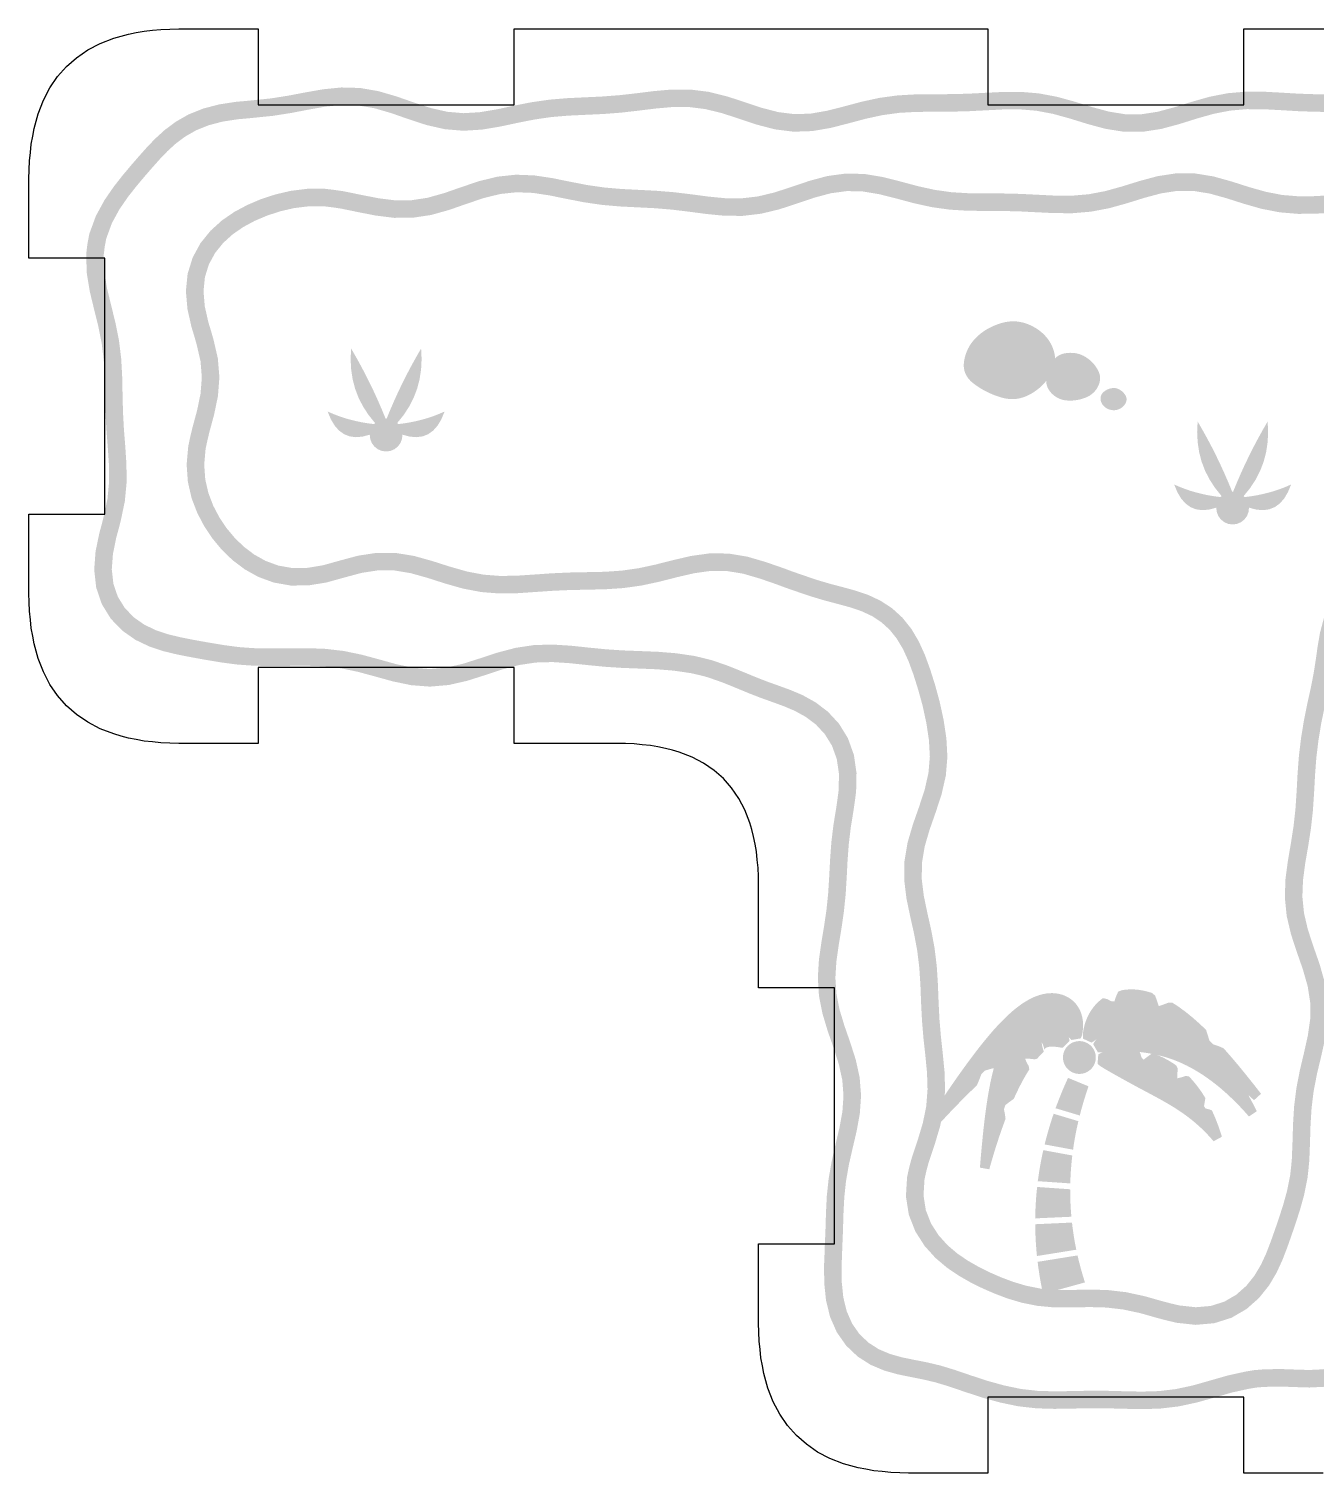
# Model space of a CAD drawing. Header units: millimetres. Extents: x 6 to 591, y 62 to 394.
# Drawn here: x 84.06 to 128.13, y 110.4 to 159.88 of the extents above; entities that cross this region are included whole.
import ezdxf

# ---------------------------------------------------------------- set-up
doc = ezdxf.new("R2010")
doc.units = ezdxf.units.MM
doc.layers.add('CUT', color=1, linetype='Continuous')
doc.layers.add('RASTER', color=7, linetype='Continuous')

msp = doc.modelspace()

# ---------------------------------------------------------------- hatches: boundary and pattern name
at = {"layer": 'RASTER'}
h = msp.add_hatch(color=7, dxfattribs=at)
h.paths.add_polyline_path([(86.025, 152.158), (86.066, 152.503), (86.133, 152.857), (86.358, 153.471), (86.653, 154.012), (86.97, 154.472), (87.279, 154.865), (87.566, 155.207), (87.837, 155.519), (88.104, 155.819), (88.39, 156.117), (88.715, 156.413), (89.093, 156.695), (89.532, 156.946), (90.03, 157.146), (90.577, 157.289), (91.162, 157.379), (91.47, 157.405), (91.77, 157.435), (92.357, 157.496), (92.94, 157.588), (93.534, 157.701), (94.143, 157.808), (94.769, 157.87), (95.406, 157.853), (96.04, 157.743), (96.659, 157.562), (97.26, 157.352), (97.839, 157.163), (98.402, 157.036), (98.955, 156.989), (99.514, 157.023), (100.087, 157.119), (100.679, 157.245), (101.285, 157.365), (101.897, 157.453), (102.508, 157.504), (103.109, 157.532), (103.701, 157.56), (104.287, 157.605), (104.876, 157.671), (105.476, 157.746), (106.09, 157.8), (106.718, 157.799), (107.35, 157.72), (107.973, 157.566), (108.581, 157.369), (109.168, 157.173), (109.735, 157.025), (110.288, 156.956), (110.84, 156.974), (111.404, 157.072), (111.987, 157.22), (112.588, 157.381), (113.202, 157.514), (113.822, 157.598), (114.437, 157.633), (115.041, 157.639), (115.634, 157.641), (116.223, 157.656), (116.815, 157.686), (117.418, 157.716), (118.034, 157.72), (118.658, 157.668), (119.282, 157.551), (119.895, 157.382), (120.49, 157.197), (121.065, 157.042), (121.622, 156.953), (122.171, 156.951), (122.728, 157.037), (123.302, 157.191), (123.896, 157.378), (124.508, 157.551), (125.132, 157.673), (125.757, 157.727), (126.374, 157.725), (126.979, 157.692), (127.571, 157.657), (128.16, 157.637), (128.753, 157.631), (129.355, 157.624), (129.969, 157.591), (130.587, 157.512), (131.202, 157.383), (131.804, 157.226), (132.388, 157.078), (132.953, 156.979), (133.505, 156.957), (134.058, 157.023), (134.624, 157.168), (135.211, 157.363), (135.817, 157.563), (136.44, 157.721), (137.073, 157.804), (137.701, 157.807), (138.317, 157.753), (138.918, 157.675), (139.507, 157.604), (140.093, 157.554), (140.683, 157.524), (141.283, 157.496), (141.893, 157.447), (142.505, 157.364), (143.111, 157.248), (143.704, 157.125), (144.279, 157.029), (144.838, 156.993), (145.392, 157.036), (145.954, 157.161), (146.533, 157.347), (147.132, 157.558), (147.751, 157.741), (148.385, 157.855), (149.022, 157.876), (149.649, 157.815), (150.259, 157.706), (150.862, 157.588), (151.164, 157.524), (151.469, 157.468), (152.039, 157.345), (152.574, 157.209), (153.076, 157.042), (153.541, 156.829), (153.959, 156.562), (154.318, 156.246), (154.616, 155.893), (154.858, 155.517), (155.057, 155.131), (155.234, 154.739), (155.413, 154.334), (155.612, 153.9), (155.842, 153.416), (156.091, 152.863), (156.21, 152.551), (156.325, 152.232), (156.493, 151.598), (156.577, 150.955), (156.559, 150.311), (156.456, 149.68), (156.306, 149.067), (156.156, 148.473), (156.037, 147.891), (155.964, 147.313), (155.932, 146.729), (155.922, 146.134), (155.91, 145.53), (155.882, 144.922), (155.839, 144.32), (155.802, 143.729), (155.798, 143.147), (155.808, 142.865), (155.834, 142.582), (155.891, 142.016), (155.945, 141.455), (155.963, 140.884), (155.907, 140.311), (155.75, 139.757), (155.479, 139.249), (155.102, 138.817), (154.639, 138.484), (154.119, 138.259), (153.573, 138.134), (153.022, 138.087), (152.478, 138.087), (151.939, 138.103), (151.381, 138.112), (151.096, 138.116), (150.806, 138.108), (150.211, 138.089), (149.61, 138.062), (149.003, 138.049), (148.399, 138.05), (147.805, 138.053), (147.222, 138.032), (146.646, 137.968), (146.068, 137.852), (145.478, 137.695), (144.87, 137.529), (144.243, 137.398), (143.6, 137.347), (142.955, 137.399), (142.321, 137.542), (141.707, 137.738), (141.114, 137.934), (140.538, 138.089), (139.972, 138.176), (139.405, 138.193), (138.826, 138.155), (138.232, 138.09), (137.627, 138.025), (137.017, 137.98), (136.413, 137.954), (135.82, 137.93), (135.528, 137.902), (135.246, 137.867), (134.725, 137.738), (134.261, 137.553), (133.85, 137.328), (133.487, 137.082), (133.159, 136.832), (132.851, 136.586), (132.548, 136.344), (132.239, 136.098), (131.921, 135.832), (131.599, 135.527), (131.289, 135.168), (131.017, 134.749), (130.811, 134.271), (130.698, 133.741), (130.687, 133.454), (130.694, 133.167), (130.77, 132.586), (130.877, 131.992), (130.981, 131.384), (131.057, 130.77), (131.103, 130.159), (131.134, 129.557), (131.171, 128.965), (131.232, 128.377), (131.319, 127.785), (131.415, 127.181), (131.487, 126.56), (131.499, 125.926), (131.426, 125.287), (131.272, 124.657), (131.069, 124.044), (130.866, 123.452), (130.711, 122.88), (130.634, 122.322), (130.644, 121.765), (130.731, 121.196), (130.866, 120.608), (131.011, 120.003), (131.13, 119.386), (131.205, 118.766), (131.24, 118.146), (131.239, 117.83), (131.236, 117.51), (131.194, 116.914), (131.124, 116.347), (131.019, 115.801), (130.862, 115.276), (130.636, 114.779), (130.331, 114.33), (129.944, 113.949), (129.489, 113.655), (128.985, 113.46), (128.458, 113.36), (127.93, 113.334), (127.412, 113.35), (126.906, 113.369), (126.382, 113.355), (126.123, 113.334), (125.852, 113.29), (125.274, 113.163), (124.682, 112.992), (124.072, 112.821), (123.449, 112.687), (122.822, 112.613), (122.202, 112.594), (121.593, 112.606), (120.995, 112.622), (120.402, 112.624), (119.805, 112.613), (119.198, 112.603), (118.579, 112.621), (117.952, 112.692), (117.329, 112.822), (116.714, 112.992), (116.411, 113.092), (116.124, 113.186), (115.598, 113.366), (115.133, 113.507), (114.699, 113.611), (114.269, 113.695), (113.823, 113.787), (113.363, 113.916), (112.899, 114.112), (112.456, 114.394), (112.062, 114.768), (111.741, 115.225), (111.51, 115.749), (111.37, 116.318), (111.309, 116.913), (111.303, 117.523), (111.317, 117.842), (111.327, 118.149), (111.351, 118.727), (111.368, 119.306), (111.397, 119.894), (111.46, 120.489), (111.564, 121.084), (111.697, 121.669), (111.832, 122.239), (111.932, 122.792), (111.969, 123.331), (111.928, 123.865), (111.809, 124.408), (111.63, 124.968), (111.428, 125.547), (111.248, 126.144), (111.128, 126.755), (111.09, 127.37), (111.126, 127.977), (111.209, 128.57), (111.305, 129.147), (111.388, 129.715), (111.445, 130.28), (111.48, 130.849), (111.51, 131.428), (111.553, 132.015), (111.624, 132.605), (111.719, 133.187), (111.763, 133.492), (111.802, 133.793), (111.814, 134.349), (111.74, 134.86), (111.576, 135.317), (111.332, 135.713), (111.027, 136.043), (110.679, 136.306), (110.309, 136.511), (109.928, 136.673), (109.541, 136.814), (109.144, 136.956), (108.731, 137.116), (108.295, 137.297), (107.824, 137.488), (107.306, 137.669), (107.028, 137.741), (106.744, 137.806), (106.166, 137.891), (105.582, 137.939), (104.988, 137.963), (104.384, 137.986), (103.775, 138.026), (103.17, 138.086), (102.575, 138.149), (101.995, 138.186), (101.426, 138.17), (100.86, 138.085), (100.285, 137.935), (99.692, 137.74), (99.079, 137.545), (98.446, 137.4), (97.801, 137.345), (97.158, 137.394), (96.529, 137.525), (95.921, 137.693), (95.33, 137.853), (94.752, 137.973), (94.177, 138.04), (93.596, 138.061), (93.003, 138.057), (92.399, 138.051), (91.79, 138.06), (91.484, 138.081), (91.183, 138.103), (90.62, 138.178), (90.106, 138.264), (89.622, 138.352), (89.149, 138.444), (88.673, 138.559), (88.192, 138.718), (87.715, 138.946), (87.264, 139.261), (86.869, 139.67), (86.562, 140.168), (86.368, 140.736), (86.3, 141.349), (86.346, 141.976), (86.475, 142.6), (86.561, 142.914), (86.634, 143.208), (86.755, 143.785), (86.809, 144.353), (86.806, 144.929), (86.767, 145.518), (86.72, 146.12), (86.686, 146.728), (86.671, 147.333), (86.659, 147.929), (86.628, 148.514), (86.558, 149.093), (86.443, 149.675), (86.296, 150.269), (86.149, 150.88), (86.045, 151.511)])
h.paths.add_polyline_path([(86.626, 152.132), (86.643, 151.569), (86.737, 150.999), (86.879, 150.411), (87.029, 149.805), (87.151, 149.187), (87.226, 148.566), (87.259, 147.951), (87.271, 147.347), (87.286, 146.752), (87.318, 146.16), (87.365, 145.561), (87.405, 144.951), (87.409, 144.326), (87.349, 143.695), (87.219, 143.074), (87.141, 142.762), (87.058, 142.46), (86.942, 141.893), (86.902, 141.36), (86.957, 140.868), (87.108, 140.426), (87.346, 140.041), (87.655, 139.72), (88.018, 139.466), (88.417, 139.276), (88.838, 139.136), (89.277, 139.031), (89.733, 138.941), (90.209, 138.856), (90.71, 138.772), (91.245, 138.7), (91.526, 138.679), (91.815, 138.66), (92.401, 138.651), (92.997, 138.657), (93.604, 138.662), (94.223, 138.639), (94.848, 138.566), (95.47, 138.437), (96.079, 138.272), (96.671, 138.108), (97.242, 137.99), (97.799, 137.947), (98.354, 137.994), (98.921, 138.124), (99.508, 138.311), (100.115, 138.51), (100.74, 138.674), (101.374, 138.769), (102.005, 138.786), (102.625, 138.747), (103.23, 138.683), (103.825, 138.624), (104.416, 138.585), (105.012, 138.562), (105.618, 138.538), (106.234, 138.488), (106.855, 138.396), (107.171, 138.323), (107.48, 138.243), (108.036, 138.05), (108.523, 137.852), (108.955, 137.673), (109.353, 137.518), (109.744, 137.378), (110.149, 137.231), (110.573, 137.051), (111.007, 136.81), (111.431, 136.489), (111.813, 136.077), (112.12, 135.578), (112.325, 135.006), (112.415, 134.386), (112.401, 133.748), (112.357, 133.411), (112.312, 133.097), (112.218, 132.521), (112.151, 131.957), (112.108, 131.39), (112.079, 130.815), (112.043, 130.231), (111.983, 129.642), (111.898, 129.055), (111.803, 128.479), (111.724, 127.918), (111.691, 127.371), (111.725, 126.832), (111.831, 126.289), (111.999, 125.733), (112.199, 125.158), (112.389, 124.564), (112.523, 123.953), (112.571, 123.333), (112.528, 122.718), (112.419, 122.117), (112.282, 121.534), (112.153, 120.965), (112.055, 120.406), (111.996, 119.847), (111.967, 119.282), (111.951, 118.706), (111.927, 118.127), (111.917, 117.819), (111.903, 117.512), (111.909, 116.946), (111.963, 116.42), (112.08, 115.943), (112.266, 115.522), (112.518, 115.162), (112.827, 114.87), (113.179, 114.645), (113.562, 114.484), (113.965, 114.37), (114.386, 114.283), (114.827, 114.197), (115.29, 114.087), (115.782, 113.937), (116.314, 113.755), (116.598, 113.662), (116.889, 113.566), (117.471, 113.405), (118.048, 113.285), (118.621, 113.22), (119.202, 113.203), (119.795, 113.212), (120.398, 113.225), (121.005, 113.222), (121.607, 113.206), (122.198, 113.194), (122.778, 113.212), (123.351, 113.28), (123.928, 113.403), (124.518, 113.57), (125.126, 113.745), (125.739, 113.88), (126.051, 113.931), (126.351, 113.955), (126.909, 113.969), (127.432, 113.95), (127.924, 113.935), (128.387, 113.957), (128.82, 114.04), (129.215, 114.193), (129.567, 114.419), (129.867, 114.716), (130.111, 115.074), (130.299, 115.487), (130.435, 115.944), (130.531, 116.441), (130.597, 116.972), (130.636, 117.534), (130.639, 117.834), (130.64, 118.13), (130.607, 118.713), (130.537, 119.293), (130.425, 119.876), (130.282, 120.471), (130.141, 121.083), (130.045, 121.714), (130.033, 122.358), (130.122, 123), (130.292, 123.628), (130.5, 124.235), (130.695, 124.823), (130.834, 125.393), (130.899, 125.954), (130.888, 126.519), (130.82, 127.099), (130.726, 127.695), (130.637, 128.303), (130.573, 128.915), (130.535, 129.523), (130.505, 130.121), (130.46, 130.71), (130.387, 131.296), (130.286, 131.888), (130.177, 132.494), (130.095, 133.121), (130.087, 133.458), (130.101, 133.816), (130.237, 134.454), (130.486, 135.033), (130.809, 135.529), (131.165, 135.941), (131.521, 136.28), (131.859, 136.563), (132.174, 136.814), (132.477, 137.055), (132.79, 137.305), (133.136, 137.569), (133.537, 137.84), (134.005, 138.097), (134.541, 138.311), (135.137, 138.458), (135.462, 138.498), (135.778, 138.529), (136.387, 138.554), (136.983, 138.579), (137.573, 138.623), (138.168, 138.686), (138.774, 138.753), (139.395, 138.794), (140.028, 138.774), (140.662, 138.677), (141.286, 138.51), (141.893, 138.309), (142.479, 138.122), (143.045, 137.993), (143.6, 137.949), (144.157, 137.993), (144.73, 138.113), (145.322, 138.274), (145.932, 138.436), (146.554, 138.561), (147.178, 138.631), (147.795, 138.653), (148.401, 138.65), (148.997, 138.649), (149.59, 138.662), (150.189, 138.688), (150.788, 138.708), (151.092, 138.716), (151.39, 138.712), (151.952, 138.702), (152.487, 138.687), (152.997, 138.687), (153.48, 138.728), (153.932, 138.832), (154.341, 139.009), (154.696, 139.264), (154.982, 139.592), (155.19, 139.982), (155.315, 140.423), (155.362, 140.904), (155.346, 141.416), (155.294, 141.957), (155.237, 142.525), (155.208, 142.827), (155.198, 143.139), (155.202, 143.75), (155.24, 144.36), (155.283, 144.957), (155.31, 145.55), (155.322, 146.145), (155.332, 146.751), (155.366, 147.367), (155.445, 147.989), (155.571, 148.607), (155.724, 149.212), (155.867, 149.8), (155.961, 150.368), (155.976, 150.924), (155.903, 151.482), (155.752, 152.053), (155.648, 152.343), (155.537, 152.633), (155.297, 153.164), (155.068, 153.647), (154.866, 154.088), (154.687, 154.495), (154.517, 154.87), (154.338, 155.217), (154.133, 155.536), (153.889, 155.825), (153.597, 156.081), (153.253, 156.301), (152.856, 156.483), (152.405, 156.633), (151.902, 156.76), (151.351, 156.879), (151.048, 156.935), (150.742, 157), (150.149, 157.117), (149.567, 157.221), (149.003, 157.275), (148.448, 157.257), (147.89, 157.157), (147.317, 156.987), (146.724, 156.779), (146.111, 156.581), (145.481, 156.441), (144.842, 156.392), (144.21, 156.432), (143.593, 156.535), (142.994, 156.66), (142.408, 156.772), (141.828, 156.851), (141.246, 156.897), (140.654, 156.924), (140.052, 156.955), (139.446, 157.007), (138.844, 157.08), (138.252, 157.156), (137.676, 157.207), (137.113, 157.204), (136.553, 157.131), (135.985, 156.987), (135.399, 156.794), (134.794, 156.592), (134.168, 156.432), (133.529, 156.356), (132.889, 156.381), (132.263, 156.491), (131.655, 156.645), (131.065, 156.799), (130.487, 156.92), (129.914, 156.994), (129.336, 157.025), (128.746, 157.031), (128.147, 157.037), (127.544, 157.058), (126.945, 157.093), (126.357, 157.125), (125.782, 157.127), (125.216, 157.078), (124.647, 156.967), (124.068, 156.803), (123.47, 156.615), (122.852, 156.449), (122.216, 156.351), (121.574, 156.353), (120.939, 156.454), (120.322, 156.621), (119.726, 156.806), (119.146, 156.966), (118.578, 157.073), (118.011, 157.12), (117.435, 157.117), (116.846, 157.087), (116.246, 157.056), (115.643, 157.041), (115.044, 157.039), (114.456, 157.033), (113.879, 157.001), (113.307, 156.923), (112.729, 156.798), (112.138, 156.64), (111.529, 156.484), (110.901, 156.376), (110.261, 156.355), (109.622, 156.435), (108.998, 156.597), (108.393, 156.799), (107.809, 156.989), (107.24, 157.129), (106.68, 157.199), (106.116, 157.2), (105.539, 157.149), (104.946, 157.076), (104.343, 157.007), (103.738, 156.961), (103.137, 156.933), (102.547, 156.905), (101.965, 156.857), (101.386, 156.773), (100.8, 156.657), (100.199, 156.529), (99.581, 156.426), (98.948, 156.387), (98.309, 156.441), (97.68, 156.584), (97.068, 156.784), (96.476, 156.991), (95.904, 157.158), (95.346, 157.254), (94.79, 157.27), (94.225, 157.214), (93.642, 157.111), (93.044, 156.996), (92.435, 156.9), (91.83, 156.838), (91.526, 156.808), (91.233, 156.783), (90.698, 156.701), (90.219, 156.575), (89.794, 156.404), (89.422, 156.192), (89.097, 155.95), (88.81, 155.688), (88.545, 155.411), (88.287, 155.122), (88.023, 154.817), (87.744, 154.486), (87.453, 154.116), (87.165, 153.697), (86.906, 153.223), (86.713, 152.696), (86.659, 152.411), (86.626, 152.132)])
h = msp.add_hatch(color=7, dxfattribs=at)
h.paths.add_polyline_path([(89.81, 149.062), (89.729, 149.351), (89.634, 149.66), (89.494, 150.278), (89.441, 150.895), (89.501, 151.493), (89.674, 152.047), (89.943, 152.54), (90.285, 152.962), (90.675, 153.315), (91.097, 153.605), (91.542, 153.843), (92.008, 154.042), (92.502, 154.204), (93.032, 154.328), (93.605, 154.399), (94.214, 154.398), (94.539, 154.359), (94.853, 154.313), (95.455, 154.189), (96.038, 154.075), (96.605, 154.004), (97.159, 154.006), (97.714, 154.09), (98.283, 154.249), (98.871, 154.454), (99.48, 154.659), (100.108, 154.814), (100.745, 154.882), (101.379, 154.857), (101.998, 154.764), (102.6, 154.642), (103.187, 154.528), (103.767, 154.444), (104.349, 154.393), (104.939, 154.363), (105.539, 154.332), (106.145, 154.283), (106.748, 154.211), (107.34, 154.132), (107.917, 154.076), (108.48, 154.072), (109.039, 154.137), (109.606, 154.274), (110.189, 154.464), (110.792, 154.668), (111.415, 154.836), (112.053, 154.922), (112.694, 154.906), (113.322, 154.801), (113.932, 154.646), (114.523, 154.488), (115.1, 154.361), (115.672, 154.281), (116.249, 154.247), (116.836, 154.241), (117.433, 154.239), (118.036, 154.224), (118.635, 154.194), (119.224, 154.165), (119.799, 154.163), (120.366, 154.211), (120.934, 154.319), (121.513, 154.48), (122.11, 154.665), (122.727, 154.831), (123.362, 154.928), (124.005, 154.926), (124.64, 154.823), (125.256, 154.652), (125.853, 154.461), (126.432, 154.297), (126.998, 154.187), (127.563, 154.141), (128.137, 154.147), (128.724, 154.184), (129.323, 154.225), (129.926, 154.25), (130.525, 154.261), (131.114, 154.273), (131.692, 154.308), (132.266, 154.384), (132.844, 154.506), (133.436, 154.657), (134.045, 154.804), (134.673, 154.902), (135.313, 154.913), (135.951, 154.823), (136.574, 154.652), (137.176, 154.446), (137.759, 154.254), (138.324, 154.117), (138.882, 154.053), (139.444, 154.062), (140.02, 154.126), (140.612, 154.214), (141.215, 154.296), (141.822, 154.354), (142.424, 154.39), (143.016, 154.421), (143.6, 154.468), (144.181, 154.545), (144.768, 154.65), (145.37, 154.763), (145.988, 154.848), (146.621, 154.868), (147.257, 154.796), (147.889, 154.64), (148.211, 154.526), (148.525, 154.405), (149.078, 154.143), (149.557, 153.898), (149.98, 153.688), (150.37, 153.51), (150.75, 153.346), (151.134, 153.17), (151.522, 152.959), (151.904, 152.69), (152.261, 152.351), (152.571, 151.94), (152.82, 151.467), (153.004, 150.943), (153.131, 150.383), (153.219, 149.793), (153.25, 149.48), (153.285, 149.175), (153.35, 148.572), (153.416, 147.965), (153.453, 147.343), (153.428, 146.71), (153.323, 146.072), (153.23, 145.744), (153.123, 145.42), (152.864, 144.851), (152.593, 144.36), (152.346, 143.937), (152.133, 143.561), (151.947, 143.206), (151.768, 142.849), (151.571, 142.478), (151.328, 142.094), (151.019, 141.713), (150.633, 141.361), (150.168, 141.063), (149.636, 140.841), (149.054, 140.702), (148.441, 140.638), (148.115, 140.632), (147.806, 140.626), (147.205, 140.624), (146.609, 140.607), (146.004, 140.587), (145.386, 140.591), (144.759, 140.646), (144.133, 140.763), (143.518, 140.93), (142.92, 141.108), (142.343, 141.255), (141.783, 141.331), (141.23, 141.318), (140.669, 141.216), (140.089, 141.047), (139.488, 140.85), (138.869, 140.673), (138.238, 140.556), (137.605, 140.513), (136.983, 140.533), (136.375, 140.583), (135.778, 140.635), (135.186, 140.67), (134.591, 140.689), (133.985, 140.708), (133.369, 140.751), (132.756, 140.836), (132.445, 140.886), (132.139, 140.942), (131.569, 141.017), (131.033, 141.03), (130.541, 140.962), (130.1, 140.807), (129.719, 140.569), (129.407, 140.259), (129.167, 139.896), (128.995, 139.495), (128.881, 139.071), (128.804, 138.63), (128.74, 138.173), (128.666, 137.696), (128.568, 137.194), (128.45, 136.657), (128.394, 136.374), (128.334, 136.083), (128.239, 135.498), (128.167, 134.91), (128.123, 134.321), (128.091, 133.722), (128.051, 133.114), (127.984, 132.5), (127.89, 131.891), (127.787, 131.295), (127.71, 130.714), (127.689, 130.149), (127.744, 129.589), (127.878, 129.021), (128.07, 128.436), (128.281, 127.83), (128.459, 127.204), (128.558, 126.562), (128.557, 125.919), (128.468, 125.286), (128.331, 124.672), (128.189, 124.076), (128.076, 123.493), (128.004, 122.912), (127.968, 122.326), (127.95, 121.73), (127.927, 121.122), (127.898, 120.813), (127.864, 120.505), (127.75, 119.936), (127.608, 119.424), (127.459, 118.962), (127.312, 118.533), (127.165, 118.117), (127.002, 117.696), (126.803, 117.263), (126.543, 116.825), (126.205, 116.403), (125.777, 116.024), (125.26, 115.724), (124.67, 115.537), (124.031, 115.481), (123.379, 115.552), (123.038, 115.633), (122.723, 115.715), (122.128, 115.884), (121.551, 116.007), (120.978, 116.074), (120.399, 116.09), (119.806, 116.077), (119.504, 116.076), (119.197, 116.077), (118.615, 116.132), (118.078, 116.239), (117.589, 116.384), (117.142, 116.553), (116.725, 116.735), (116.322, 116.935), (115.92, 117.164), (115.517, 117.437), (115.12, 117.772), (114.748, 118.184), (114.432, 118.678), (114.207, 119.251), (114.107, 119.887), (114.148, 120.547), (114.225, 120.899), (114.314, 121.225), (114.517, 121.83), (114.691, 122.413), (114.805, 122.981), (114.848, 123.546), (114.83, 124.12), (114.773, 124.709), (114.707, 125.311), (114.657, 125.92), (114.626, 126.527), (114.604, 127.125), (114.566, 127.712), (114.496, 128.294), (114.387, 128.879), (114.253, 129.476), (114.125, 130.091), (114.048, 130.724), (114.058, 131.367), (114.165, 132.007), (114.349, 132.632), (114.561, 133.236), (114.751, 133.819), (114.879, 134.386), (114.927, 134.944), (114.896, 135.509), (114.809, 136.089), (114.745, 136.387), (114.68, 136.689), (114.528, 137.24), (114.368, 137.749), (114.199, 138.21), (114.012, 138.622), (113.797, 138.984), (113.549, 139.294), (113.266, 139.552), (112.948, 139.761), (112.595, 139.926), (112.209, 140.058), (111.788, 140.173), (111.33, 140.294), (110.833, 140.442), (110.291, 140.627), (109.997, 140.729), (109.698, 140.841), (109.109, 141.045), (108.533, 141.213), (107.974, 141.305), (107.42, 141.309), (106.855, 141.23), (106.271, 141.095), (105.669, 140.941), (105.053, 140.809), (104.431, 140.721), (103.813, 140.68), (103.206, 140.666), (102.609, 140.654), (102.017, 140.628), (101.42, 140.587), (100.813, 140.546), (100.191, 140.535), (99.56, 140.584), (98.931, 140.704), (98.313, 140.879), (97.714, 141.072), (97.135, 141.233), (96.575, 141.325), (96.022, 141.328), (95.462, 141.242), (94.882, 141.086), (94.582, 141.003), (94.263, 140.914), (93.638, 140.811), (93.027, 140.808), (92.45, 140.91), (91.923, 141.103), (91.453, 141.365), (91.039, 141.678), (90.674, 142.03), (90.354, 142.415), (90.072, 142.835), (89.83, 143.295), (89.636, 143.802), (89.509, 144.357), (89.466, 144.955), (89.522, 145.579), (89.591, 145.906), (89.665, 146.215), (89.825, 146.809), (89.943, 147.382), (89.987, 147.939), (89.942, 148.493)])
h.paths.add_polyline_path([(90.392, 149.211), (90.536, 148.586), (90.589, 147.94), (90.539, 147.298), (90.409, 146.67), (90.247, 146.068), (90.177, 145.773), (90.116, 145.489), (90.068, 144.949), (90.104, 144.446), (90.212, 143.977), (90.377, 143.543), (90.588, 143.143), (90.834, 142.775), (91.115, 142.439), (91.429, 142.135), (91.782, 141.869), (92.174, 141.65), (92.607, 141.492), (93.078, 141.408), (93.587, 141.411), (94.134, 141.501), (94.422, 141.581), (94.723, 141.665), (95.338, 141.83), (95.978, 141.928), (96.625, 141.925), (97.265, 141.82), (97.886, 141.646), (98.487, 141.454), (99.069, 141.288), (99.64, 141.18), (100.209, 141.136), (100.787, 141.146), (101.38, 141.185), (101.983, 141.227), (102.591, 141.254), (103.194, 141.266), (103.787, 141.279), (104.369, 141.318), (104.947, 141.4), (105.531, 141.526), (106.129, 141.678), (106.745, 141.821), (107.38, 141.909), (108.026, 141.904), (108.667, 141.799), (109.291, 141.617), (109.901, 141.406), (110.201, 141.294), (110.487, 141.195), (111.016, 141.013), (111.492, 140.872), (111.944, 140.753), (112.385, 140.632), (112.82, 140.484), (113.241, 140.286), (113.635, 140.028), (113.988, 139.706), (114.292, 139.326), (114.545, 138.9), (114.755, 138.438), (114.936, 137.942), (115.104, 137.41), (115.262, 136.832), (115.332, 136.514), (115.4, 136.197), (115.494, 135.57), (115.528, 134.935), (115.474, 134.294), (115.33, 133.66), (115.129, 133.044), (114.92, 132.448), (114.751, 131.872), (114.657, 131.313), (114.649, 130.756), (114.718, 130.188), (114.839, 129.603), (114.975, 129), (115.089, 128.385), (115.164, 127.767), (115.203, 127.155), (115.226, 126.553), (115.255, 125.96), (115.305, 125.368), (115.37, 124.77), (115.429, 124.159), (115.449, 123.533), (115.401, 122.899), (115.274, 122.267), (115.089, 121.649), (114.888, 121.05), (114.808, 120.756), (114.744, 120.463), (114.71, 119.915), (114.789, 119.409), (114.969, 118.952), (115.227, 118.549), (115.538, 118.205), (115.88, 117.916), (116.237, 117.674), (116.604, 117.465), (116.979, 117.279), (117.368, 117.109), (117.78, 116.954), (118.223, 116.822), (118.702, 116.726), (119.226, 116.677), (119.505, 116.676), (119.799, 116.677), (120.401, 116.691), (121.022, 116.673), (121.649, 116.6), (122.272, 116.466), (122.88, 116.294), (123.182, 116.215), (123.481, 116.145), (124.037, 116.084), (124.552, 116.129), (125.016, 116.276), (125.424, 116.513), (125.768, 116.818), (126.049, 117.168), (126.271, 117.543), (126.45, 117.93), (126.602, 118.325), (126.746, 118.73), (126.89, 119.151), (127.033, 119.597), (127.166, 120.075), (127.27, 120.597), (127.301, 120.874), (127.328, 121.161), (127.351, 121.75), (127.369, 122.353), (127.406, 122.967), (127.483, 123.587), (127.603, 124.203), (127.746, 124.807), (127.877, 125.393), (127.957, 125.961), (127.958, 126.517), (127.872, 127.076), (127.709, 127.649), (127.502, 128.244), (127.3, 128.858), (127.151, 129.49), (127.088, 130.131), (127.111, 130.765), (127.194, 131.385), (127.297, 131.988), (127.389, 132.579), (127.453, 133.166), (127.492, 133.758), (127.524, 134.359), (127.57, 134.969), (127.644, 135.582), (127.743, 136.192), (127.805, 136.493), (127.862, 136.78), (127.98, 137.316), (128.075, 137.8), (128.147, 138.261), (128.212, 138.723), (128.295, 139.201), (128.427, 139.692), (128.636, 140.181), (128.941, 140.642), (129.344, 141.042), (129.838, 141.351), (130.399, 141.548), (130.999, 141.631), (131.615, 141.616), (132.232, 141.535), (132.547, 141.477), (132.844, 141.43), (133.431, 141.348), (134.015, 141.307), (134.609, 141.289), (135.214, 141.269), (135.822, 141.233), (136.425, 141.181), (137.017, 141.132), (137.595, 141.114), (138.162, 141.152), (138.731, 141.258), (139.312, 141.423), (139.911, 141.62), (140.531, 141.801), (141.17, 141.917), (141.817, 141.932), (142.457, 141.844), (143.08, 141.687), (143.682, 141.507), (144.267, 141.349), (144.841, 141.241), (145.414, 141.191), (145.996, 141.187), (146.591, 141.207), (147.195, 141.224), (147.799, 141.226), (148.104, 141.232), (148.405, 141.237), (148.953, 141.295), (149.45, 141.413), (149.889, 141.596), (150.266, 141.839), (150.582, 142.126), (150.84, 142.444), (151.051, 142.779), (151.235, 143.125), (151.413, 143.48), (151.606, 143.848), (151.826, 144.236), (152.072, 144.656), (152.327, 145.121), (152.563, 145.639), (152.657, 145.92), (152.737, 146.203), (152.83, 146.77), (152.852, 147.337), (152.818, 147.915), (152.753, 148.508), (152.689, 149.109), (152.653, 149.416), (152.624, 149.72), (152.541, 150.273), (152.427, 150.777), (152.269, 151.226), (152.063, 151.617), (151.812, 151.95), (151.523, 152.225), (151.205, 152.448), (150.865, 152.633), (150.506, 152.797), (150.126, 152.962), (149.722, 153.146), (149.287, 153.362), (148.812, 153.605), (148.288, 153.853), (148.002, 153.963), (147.716, 154.065), (147.152, 154.204), (146.597, 154.267), (146.039, 154.25), (145.466, 154.171), (144.877, 154.06), (144.273, 153.952), (143.663, 153.871), (143.056, 153.822), (142.457, 153.791), (141.868, 153.756), (141.284, 153.7), (140.696, 153.62), (140.097, 153.53), (139.482, 153.463), (138.853, 153.453), (138.219, 153.525), (137.594, 153.676), (136.985, 153.877), (136.397, 154.079), (135.829, 154.234), (135.276, 154.313), (134.725, 154.303), (134.162, 154.215), (133.58, 154.075), (132.98, 153.922), (132.368, 153.793), (131.75, 153.71), (131.138, 153.673), (130.536, 153.661), (129.944, 153.651), (129.356, 153.625), (128.763, 153.585), (128.159, 153.547), (127.542, 153.54), (126.916, 153.592), (126.292, 153.713), (125.68, 153.887), (125.085, 154.077), (124.511, 154.236), (123.955, 154.326), (123.407, 154.328), (122.851, 154.243), (122.277, 154.089), (121.682, 153.904), (121.071, 153.734), (120.448, 153.616), (119.823, 153.563), (119.208, 153.565), (118.605, 153.594), (118.013, 153.624), (117.425, 153.639), (116.832, 153.641), (116.228, 153.647), (115.613, 153.684), (114.994, 153.77), (114.381, 153.905), (113.781, 154.066), (113.199, 154.213), (112.637, 154.307), (112.086, 154.321), (111.533, 154.246), (110.966, 154.094), (110.378, 153.895), (109.77, 153.696), (109.145, 153.545), (108.513, 153.471), (107.885, 153.476), (107.271, 153.536), (106.673, 153.615), (106.085, 153.686), (105.499, 153.734), (104.908, 153.764), (104.307, 153.794), (103.698, 153.847), (103.087, 153.936), (102.483, 154.053), (101.894, 154.173), (101.322, 154.259), (100.765, 154.28), (100.212, 154.221), (99.648, 154.083), (99.066, 153.887), (98.463, 153.676), (97.841, 153.502), (97.205, 153.406), (96.568, 153.404), (95.944, 153.482), (95.336, 153.601), (94.749, 153.722), (94.46, 153.764), (94.178, 153.798), (93.641, 153.798), (93.138, 153.736), (92.664, 153.626), (92.22, 153.479), (91.801, 153.302), (91.41, 153.091), (91.048, 152.842), (90.722, 152.548), (90.444, 152.205), (90.229, 151.812), (90.092, 151.372), (90.044, 150.891), (90.088, 150.37), (90.214, 149.814), (90.305, 149.521), (90.392, 149.211)])
for points in [[(119.121, 148.992), (119.166, 148.874), (119.197, 148.757), (119.214, 148.641), (119.217, 148.526), (119.205, 148.412), (119.18, 148.298), (119.14, 148.185), (119.086, 148.073), (119.021, 147.964), (118.949, 147.861), (118.87, 147.764), (118.784, 147.672), (118.691, 147.586), (118.59, 147.505), (118.482, 147.43), (118.367, 147.361), (118.248, 147.301), (118.127, 147.255), (118.005, 147.221), (117.881, 147.201), (117.756, 147.194), (117.629, 147.2), (117.501, 147.219), (117.371, 147.251), (117.243, 147.292), (117.117, 147.338), (116.996, 147.389), (116.877, 147.445), (116.762, 147.506), (116.65, 147.571), (116.542, 147.642), (116.437, 147.717), (116.341, 147.797), (116.26, 147.882), (116.195, 147.972), (116.146, 148.067), (116.111, 148.167), (116.092, 148.272), (116.088, 148.381), (116.099, 148.496), (116.122, 148.611), (116.154, 148.722), (116.193, 148.829), (116.24, 148.931), (116.296, 149.03), (116.359, 149.125), (116.431, 149.215), (116.511, 149.301), (116.598, 149.383), (116.691, 149.459), (116.789, 149.529), (116.894, 149.594), (117.004, 149.653), (117.121, 149.707), (117.243, 149.755), (117.371, 149.797), (117.502, 149.831), (117.632, 149.851), (117.762, 149.859), (117.891, 149.855), (118.02, 149.838), (118.149, 149.808), (118.277, 149.765), (118.404, 149.71), (118.526, 149.645), (118.639, 149.573), (118.743, 149.493), (118.837, 149.407), (118.922, 149.314), (118.998, 149.214), (119.064, 149.106), (119.121, 148.992)], [(95.74, 145.975), (95.489, 145.909), (95.258, 145.89), (95.047, 145.918), (94.857, 145.994), (94.686, 146.117), (94.536, 146.287), (94.407, 146.504), (94.297, 146.769), (94.481, 146.689), (94.669, 146.616), (94.861, 146.55), (95.058, 146.493), (95.259, 146.443), (95.464, 146.4), (95.673, 146.365), (95.887, 146.338), (95.893, 146.344), (95.898, 146.35), (95.904, 146.356), (95.91, 146.362), (95.916, 146.367), (95.922, 146.373), (95.7, 146.648), (95.512, 146.936), (95.358, 147.236), (95.238, 147.549), (95.153, 147.875), (95.102, 148.213), (95.084, 148.563), (95.101, 148.927), (95.268, 148.638), (95.43, 148.345), (95.586, 148.05), (95.737, 147.75), (95.882, 147.448), (96.022, 147.142), (96.156, 146.832), (96.285, 146.52), (96.29, 146.52), (96.295, 146.52), (96.3, 146.52), (96.305, 146.52), (96.31, 146.52), (96.315, 146.52), (96.444, 146.832), (96.578, 147.142), (96.718, 147.448), (96.863, 147.75), (97.014, 148.05), (97.17, 148.345), (97.332, 148.638), (97.499, 148.927), (97.516, 148.563), (97.498, 148.213), (97.447, 147.875), (97.362, 147.549), (97.242, 147.236), (97.088, 146.936), (96.9, 146.648), (96.678, 146.373), (96.684, 146.367), (96.69, 146.362), (96.696, 146.356), (96.702, 146.35), (96.707, 146.344), (96.713, 146.338), (96.927, 146.365), (97.136, 146.4), (97.341, 146.443), (97.542, 146.493), (97.739, 146.55), (97.931, 146.616), (98.119, 146.689), (98.303, 146.769), (98.193, 146.504), (98.064, 146.287), (97.914, 146.117), (97.743, 145.994), (97.553, 145.918), (97.342, 145.89), (97.111, 145.909), (96.86, 145.975), (96.844, 145.828), (96.791, 145.69), (96.703, 145.571), (96.587, 145.479), (96.451, 145.42), (96.304, 145.4), (96.305, 145.4), (96.305, 145.4), (96.305, 145.4), (96.305, 145.4), (96.304, 145.4), (96.303, 145.4), (96.302, 145.4), (96.3, 145.4), (96.298, 145.4), (96.297, 145.4), (96.296, 145.4), (96.295, 145.4), (96.295, 145.4), (96.295, 145.4), (96.295, 145.4), (96.296, 145.4), (96.149, 145.42), (96.013, 145.479), (95.897, 145.571), (95.809, 145.69), (95.756, 145.828)], [(120.686, 148.188), (120.717, 148.12), (120.74, 148.053), (120.754, 147.986), (120.76, 147.918), (120.757, 147.85), (120.745, 147.782), (120.725, 147.713), (120.696, 147.644), (120.661, 147.578), (120.62, 147.516), (120.575, 147.459), (120.524, 147.408), (120.468, 147.36), (120.408, 147.318), (120.342, 147.281), (120.271, 147.248), (120.197, 147.221), (120.123, 147.197), (120.047, 147.178), (119.97, 147.162), (119.892, 147.152), (119.812, 147.145), (119.732, 147.143), (119.651, 147.145), (119.571, 147.152), (119.494, 147.166), (119.42, 147.187), (119.35, 147.214), (119.283, 147.248), (119.219, 147.288), (119.158, 147.336), (119.101, 147.389), (119.049, 147.447), (119.006, 147.507), (118.971, 147.569), (118.944, 147.633), (118.925, 147.698), (118.915, 147.766), (118.913, 147.835), (118.918, 147.907), (118.93, 147.979), (118.946, 148.051), (118.966, 148.122), (118.989, 148.192), (119.016, 148.262), (119.047, 148.332), (119.082, 148.4), (119.121, 148.469), (119.164, 148.533), (119.214, 148.59), (119.269, 148.64), (119.331, 148.682), (119.399, 148.716), (119.473, 148.743), (119.554, 148.763), (119.64, 148.775), (119.728, 148.78), (119.813, 148.778), (119.896, 148.77), (119.976, 148.756), (120.054, 148.734), (120.129, 148.707), (120.201, 148.672), (120.27, 148.632), (120.337, 148.586), (120.399, 148.538), (120.457, 148.487), (120.511, 148.432), (120.561, 148.375), (120.606, 148.316), (120.648, 148.253), (120.686, 148.188)], [(121.625, 147.327), (121.642, 147.295), (121.654, 147.263), (121.663, 147.23), (121.666, 147.198), (121.665, 147.165), (121.66, 147.131), (121.65, 147.098), (121.636, 147.064), (121.618, 147.031), (121.598, 147), (121.575, 146.972), (121.55, 146.945), (121.523, 146.92), (121.493, 146.898), (121.461, 146.878), (121.426, 146.859), (121.39, 146.844), (121.354, 146.831), (121.317, 146.822), (121.28, 146.816), (121.243, 146.813), (121.205, 146.814), (121.167, 146.817), (121.128, 146.824), (121.091, 146.834), (121.055, 146.846), (121.021, 146.86), (120.989, 146.876), (120.959, 146.894), (120.93, 146.915), (120.903, 146.937), (120.878, 146.962), (120.855, 146.989), (120.836, 147.016), (120.818, 147.045), (120.804, 147.074), (120.793, 147.105), (120.784, 147.136), (120.778, 147.169), (120.775, 147.202), (120.775, 147.235), (120.779, 147.267), (120.786, 147.298), (120.796, 147.328), (120.811, 147.356), (120.829, 147.383), (120.85, 147.409), (120.875, 147.434), (120.902, 147.457), (120.931, 147.478), (120.961, 147.497), (120.993, 147.514), (121.025, 147.53), (121.059, 147.543), (121.094, 147.554), (121.131, 147.564), (121.168, 147.57), (121.205, 147.574), (121.241, 147.574), (121.276, 147.571), (121.311, 147.565), (121.346, 147.555), (121.38, 147.542), (121.414, 147.526), (121.446, 147.507), (121.477, 147.487), (121.506, 147.465), (121.533, 147.441), (121.559, 147.415), (121.582, 147.387), (121.604, 147.358), (121.625, 147.327)], [(124.74, 143.475), (124.489, 143.409), (124.258, 143.39), (124.047, 143.418), (123.857, 143.494), (123.686, 143.617), (123.536, 143.787), (123.407, 144.004), (123.297, 144.269), (123.481, 144.189), (123.669, 144.116), (123.861, 144.05), (124.058, 143.993), (124.259, 143.943), (124.464, 143.9), (124.673, 143.865), (124.887, 143.838), (124.893, 143.844), (124.898, 143.85), (124.904, 143.856), (124.91, 143.862), (124.916, 143.867), (124.922, 143.873), (124.7, 144.148), (124.512, 144.436), (124.358, 144.736), (124.238, 145.049), (124.153, 145.375), (124.102, 145.713), (124.084, 146.063), (124.101, 146.427), (124.268, 146.138), (124.43, 145.845), (124.586, 145.55), (124.737, 145.25), (124.882, 144.948), (125.022, 144.642), (125.156, 144.332), (125.285, 144.02), (125.29, 144.02), (125.295, 144.02), (125.3, 144.02), (125.305, 144.02), (125.31, 144.02), (125.315, 144.02), (125.444, 144.332), (125.578, 144.642), (125.718, 144.948), (125.863, 145.25), (126.014, 145.55), (126.17, 145.845), (126.332, 146.138), (126.499, 146.427), (126.516, 146.063), (126.498, 145.713), (126.447, 145.375), (126.362, 145.049), (126.242, 144.736), (126.088, 144.436), (125.9, 144.148), (125.678, 143.873), (125.684, 143.867), (125.69, 143.862), (125.696, 143.856), (125.702, 143.85), (125.707, 143.844), (125.713, 143.838), (125.927, 143.865), (126.136, 143.9), (126.341, 143.943), (126.542, 143.993), (126.739, 144.05), (126.931, 144.116), (127.119, 144.189), (127.303, 144.269), (127.193, 144.004), (127.064, 143.787), (126.914, 143.617), (126.743, 143.494), (126.553, 143.418), (126.342, 143.39), (126.111, 143.409), (125.86, 143.475), (125.844, 143.328), (125.791, 143.19), (125.703, 143.071), (125.587, 142.979), (125.451, 142.92), (125.304, 142.9), (125.305, 142.9), (125.305, 142.9), (125.305, 142.9), (125.305, 142.9), (125.304, 142.9), (125.303, 142.9), (125.302, 142.9), (125.3, 142.9), (125.298, 142.9), (125.297, 142.9), (125.296, 142.9), (125.295, 142.9), (125.295, 142.9), (125.295, 142.9), (125.295, 142.9), (125.296, 142.9), (125.149, 142.92), (125.013, 142.979), (124.897, 143.071), (124.809, 143.19), (124.756, 143.328)], [(120.099, 125.296), (120.14, 125.407), (120.16, 125.514), (120.172, 125.62), (120.177, 125.723), (120.175, 125.824), (120.165, 125.924), (120.148, 126.023), (120.122, 126.12), (120.088, 126.215), (120.043, 126.309), (119.989, 126.398), (119.924, 126.484), (119.849, 126.563), (119.763, 126.635), (119.669, 126.698), (119.567, 126.75), (119.46, 126.791), (119.349, 126.82), (119.237, 126.838), (119.124, 126.845), (119.013, 126.842), (118.903, 126.83), (118.795, 126.809), (118.689, 126.781), (118.584, 126.745), (118.482, 126.704), (118.381, 126.656), (118.281, 126.602), (118.182, 126.543), (118.083, 126.479), (117.986, 126.409), (117.888, 126.335), (117.79, 126.255), (117.692, 126.17), (117.594, 126.08), (117.495, 125.986), (117.396, 125.886), (117.296, 125.782), (117.195, 125.673), (117.092, 125.559), (116.989, 125.44), (116.885, 125.316), (116.779, 125.188), (116.672, 125.054), (116.564, 124.916), (116.454, 124.773), (116.343, 124.625), (116.229, 124.473), (116.115, 124.315), (115.998, 124.153), (115.88, 123.986), (115.76, 123.815), (115.638, 123.638), (115.514, 123.457), (115.388, 123.272), (115.26, 123.081), (115.13, 122.886), (114.998, 122.686), (114.863, 122.481), (114.727, 122.272), (114.985, 122.075), (115.151, 122.259), (115.315, 122.438), (115.477, 122.612), (115.636, 122.781), (115.792, 122.945), (115.947, 123.103), (116.098, 123.256), (116.247, 123.405), (116.394, 123.548), (116.538, 123.686), (116.618, 123.873), (116.688, 124.062), (116.819, 124.192), (117.017, 124.251), (117.215, 124.301), (117.341, 124.408), (117.465, 124.511), (117.585, 124.609), (117.702, 124.701), (117.816, 124.789), (117.926, 124.871), (118.033, 124.949), (118.136, 125.022), (118.235, 125.089), (118.331, 125.152), (118.376, 125.27), (118.384, 125.436), (118.407, 125.581), (118.567, 125.514), (118.718, 125.436), (118.814, 125.426), (118.878, 125.455), (118.936, 125.48), (118.988, 125.501), (119.035, 125.518), (119.075, 125.532), (119.109, 125.543), (119.137, 125.552), (119.158, 125.559), (119.173, 125.565), (119.183, 125.595), (119.209, 125.741), (119.255, 125.879), (119.265, 125.826), (119.234, 125.705), (119.198, 125.626), (119.208, 125.639), (119.222, 125.649), (119.243, 125.655), (119.27, 125.656), (119.303, 125.651), (119.341, 125.638), (119.383, 125.617), (119.429, 125.587), (119.478, 125.549), (119.53, 125.503), (119.584, 125.448), (119.641, 125.385), (119.703, 125.315), (119.779, 125.239)], [(120.467, 125.149), (120.565, 125.212), (120.648, 125.276), (120.727, 125.334), (120.802, 125.387), (120.874, 125.435), (120.943, 125.478), (121.01, 125.515), (121.074, 125.547), (121.135, 125.574), (121.193, 125.597), (121.248, 125.616), (121.301, 125.631), (121.351, 125.643), (121.399, 125.652), (121.444, 125.659), (121.489, 125.664), (121.532, 125.668), (121.576, 125.67), (121.619, 125.672), (121.664, 125.673), (121.71, 125.673), (121.758, 125.671), (121.809, 125.669), (121.863, 125.665), (121.92, 125.66), (121.981, 125.652), (122.045, 125.643), (122.113, 125.631), (122.186, 125.616), (122.262, 125.598), (122.342, 125.577), (122.426, 125.553), (122.514, 125.525), (122.605, 125.494), (122.7, 125.459), (122.799, 125.42), (122.902, 125.377), (123.007, 125.33), (123.116, 125.278), (123.229, 125.223), (123.344, 125.163), (123.463, 125.099), (123.584, 125.031), (123.709, 124.958), (123.836, 124.881), (123.966, 124.799), (124.098, 124.713), (124.233, 124.622), (124.371, 124.527), (124.511, 124.427), (124.653, 124.323), (124.798, 124.214), (124.945, 124.101), (125.094, 123.983), (125.245, 123.86), (125.399, 123.733), (125.554, 123.601), (125.711, 123.464), (125.871, 123.323), (126.032, 123.177), (126.272, 123.397), (126.137, 123.571), (126.004, 123.741), (125.872, 123.907), (125.742, 124.069), (125.613, 124.227), (125.486, 124.381), (125.36, 124.531), (125.235, 124.677), (125.111, 124.819), (124.989, 124.957), (124.814, 125.03), (124.634, 125.089), (124.511, 125.207), (124.45, 125.395), (124.391, 125.583), (124.274, 125.696), (124.157, 125.805), (124.041, 125.909), (123.926, 126.009), (123.811, 126.104), (123.696, 126.196), (123.581, 126.282), (123.467, 126.365), (123.352, 126.442), (123.238, 126.515), (123.091, 126.515), (122.922, 126.451), (122.77, 126.401), (122.711, 126.578), (122.645, 126.757), (122.545, 126.848), (122.428, 126.885), (122.31, 126.915), (122.192, 126.94), (122.074, 126.958), (121.956, 126.969), (121.837, 126.973), (121.72, 126.97), (121.603, 126.96), (121.487, 126.941), (121.378, 126.893), (121.303, 126.724), (121.245, 126.557), (121.136, 126.57), (120.992, 126.644), (120.854, 126.673), (120.765, 126.603), (120.68, 126.528), (120.602, 126.447), (120.53, 126.361), (120.464, 126.27), (120.405, 126.176), (120.352, 126.077), (120.305, 125.975), (120.264, 125.87), (120.229, 125.761), (120.201, 125.649), (120.18, 125.533), (120.167, 125.414), (120.172, 125.286)], [(119.714, 125.205), (119.693, 125.31), (119.659, 125.4), (119.617, 125.485), (119.57, 125.565), (119.518, 125.641), (119.461, 125.712), (119.397, 125.778), (119.329, 125.839), (119.254, 125.894), (119.173, 125.943), (119.087, 125.985), (118.996, 126.019), (118.9, 126.044), (118.801, 126.06), (118.699, 126.066), (118.597, 126.062), (118.495, 126.048), (118.395, 126.025), (118.298, 125.992), (118.204, 125.952), (118.115, 125.905), (118.03, 125.851), (117.949, 125.791), (117.873, 125.726), (117.801, 125.657), (117.733, 125.583), (117.669, 125.504), (117.609, 125.423), (117.552, 125.337), (117.498, 125.247), (117.447, 125.155), (117.399, 125.058), (117.353, 124.958), (117.309, 124.855), (117.268, 124.748), (117.228, 124.638), (117.191, 124.524), (117.155, 124.406), (117.121, 124.285), (117.088, 124.16), (117.057, 124.032), (117.027, 123.9), (116.998, 123.764), (116.971, 123.624), (116.945, 123.481), (116.919, 123.334), (116.895, 123.183), (116.872, 123.028), (116.849, 122.869), (116.827, 122.707), (116.806, 122.541), (116.786, 122.37), (116.766, 122.196), (116.747, 122.018), (116.729, 121.836), (116.711, 121.65), (116.693, 121.46), (116.676, 121.266), (116.659, 121.068), (116.643, 120.866), (116.963, 120.81), (117.017, 121.003), (117.072, 121.192), (117.127, 121.376), (117.182, 121.555), (117.238, 121.73), (117.294, 121.9), (117.35, 122.066), (117.407, 122.227), (117.463, 122.383), (117.52, 122.535), (117.498, 122.702), (117.466, 122.869), (117.515, 123.01), (117.657, 123.12), (117.802, 123.222), (117.858, 123.345), (117.913, 123.463), (117.968, 123.576), (118.023, 123.685), (118.077, 123.788), (118.13, 123.887), (118.183, 123.981), (118.234, 124.069), (118.285, 124.153), (118.335, 124.232), (118.315, 124.34), (118.242, 124.476), (118.191, 124.601), (118.356, 124.596), (118.518, 124.577), (118.601, 124.597), (118.638, 124.64), (118.673, 124.678), (118.705, 124.712), (118.734, 124.741), (118.759, 124.765), (118.781, 124.786), (118.799, 124.804), (118.814, 124.819), (118.825, 124.832), (118.823, 124.864), (118.78, 125.006), (118.757, 125.15), (118.793, 125.11), (118.831, 124.99), (118.847, 124.904), (118.854, 124.92), (118.865, 124.936), (118.881, 124.953), (118.902, 124.969), (118.931, 124.983), (118.966, 124.996), (119.007, 125.005), (119.055, 125.011), (119.109, 125.013), (119.17, 125.011), (119.236, 125.005), (119.309, 124.996), (119.389, 124.983), (119.484, 124.976)], [(120.683, 124.818), (120.802, 124.815), (120.911, 124.822), (121.015, 124.831), (121.115, 124.838), (121.212, 124.845), (121.306, 124.85), (121.397, 124.853), (121.486, 124.855), (121.572, 124.856), (121.655, 124.856), (121.737, 124.854), (121.816, 124.851), (121.894, 124.846), (121.969, 124.841), (122.043, 124.835), (122.116, 124.828), (122.188, 124.819), (122.259, 124.81), (122.329, 124.8), (122.398, 124.789), (122.467, 124.778), (122.536, 124.765), (122.606, 124.751), (122.675, 124.736), (122.745, 124.72), (122.816, 124.703), (122.887, 124.684), (122.959, 124.664), (123.033, 124.642), (123.107, 124.618), (123.183, 124.593), (123.26, 124.565), (123.338, 124.536), (123.417, 124.504), (123.498, 124.469), (123.581, 124.433), (123.664, 124.393), (123.749, 124.351), (123.836, 124.306), (123.923, 124.259), (124.012, 124.208), (124.102, 124.154), (124.193, 124.098), (124.286, 124.038), (124.379, 123.974), (124.473, 123.908), (124.568, 123.838), (124.664, 123.765), (124.761, 123.689), (124.859, 123.609), (124.957, 123.525), (125.055, 123.439), (125.155, 123.348), (125.254, 123.254), (125.355, 123.157), (125.455, 123.056), (125.556, 122.952), (125.657, 122.844), (125.758, 122.733), (125.859, 122.618), (126.129, 122.799), (126.058, 122.939), (125.986, 123.076), (125.914, 123.211), (125.841, 123.343), (125.768, 123.473), (125.694, 123.6), (125.62, 123.725), (125.545, 123.847), (125.469, 123.966), (125.392, 124.083), (125.255, 124.142), (125.111, 124.189), (125.028, 124.29), (125.011, 124.456), (124.994, 124.625), (124.911, 124.726), (124.827, 124.823), (124.741, 124.917), (124.654, 125.009), (124.566, 125.097), (124.476, 125.182), (124.385, 125.264), (124.292, 125.343), (124.197, 125.418), (124.101, 125.49), (123.967, 125.492), (123.805, 125.433), (123.66, 125.388), (123.622, 125.565), (123.577, 125.745), (123.492, 125.841), (123.385, 125.885), (123.277, 125.924), (123.168, 125.959), (123.057, 125.989), (122.946, 126.015), (122.834, 126.035), (122.722, 126.051), (122.609, 126.061), (122.497, 126.067), (122.383, 126.043), (122.27, 125.899), (122.166, 125.754), (122.061, 125.798), (121.947, 125.914), (121.828, 125.989), (121.72, 125.958), (121.614, 125.922), (121.509, 125.882), (121.406, 125.836), (121.305, 125.785), (121.206, 125.73), (121.11, 125.67), (121.015, 125.605), (120.924, 125.536), (120.835, 125.462), (120.749, 125.383), (120.667, 125.298), (120.589, 125.207), (120.521, 125.099)], [(120.612, 124.64), (120.608, 124.566), (120.593, 124.494), (120.57, 124.425), (120.537, 124.359), (120.496, 124.297), (120.448, 124.242), (120.392, 124.194), (120.331, 124.153), (120.265, 124.12), (120.196, 124.096), (120.123, 124.082), (120.05, 124.077), (119.977, 124.082), (119.904, 124.096), (119.835, 124.12), (119.769, 124.153), (119.708, 124.194), (119.652, 124.242), (119.604, 124.297), (119.563, 124.359), (119.53, 124.425), (119.507, 124.494), (119.492, 124.566), (119.487, 124.64), (119.492, 124.713), (119.507, 124.785), (119.53, 124.855), (119.563, 124.921), (119.604, 124.982), (119.652, 125.038), (119.708, 125.086), (119.769, 125.127), (119.835, 125.159), (119.904, 125.183), (119.977, 125.197), (120.05, 125.202), (120.123, 125.197), (120.196, 125.183), (120.265, 125.159), (120.331, 125.127), (120.392, 125.086), (120.448, 125.038), (120.496, 124.982), (120.537, 124.921), (120.57, 124.855), (120.593, 124.785), (120.608, 124.713)], [(120.671, 124.422), (120.754, 124.354), (120.837, 124.3), (120.918, 124.251), (120.997, 124.204), (121.075, 124.159), (121.152, 124.115), (121.228, 124.072), (121.302, 124.03), (121.375, 123.99), (121.446, 123.95), (121.517, 123.911), (121.586, 123.872), (121.655, 123.834), (121.723, 123.797), (121.789, 123.761), (121.856, 123.725), (121.921, 123.689), (121.986, 123.654), (122.05, 123.619), (122.114, 123.585), (122.177, 123.551), (122.24, 123.518), (122.303, 123.484), (122.366, 123.451), (122.428, 123.418), (122.49, 123.384), (122.552, 123.351), (122.615, 123.318), (122.677, 123.284), (122.739, 123.25), (122.802, 123.216), (122.864, 123.181), (122.927, 123.146), (122.99, 123.11), (123.053, 123.074), (123.116, 123.037), (123.179, 122.999), (123.243, 122.96), (123.307, 122.921), (123.371, 122.88), (123.435, 122.838), (123.499, 122.795), (123.564, 122.751), (123.628, 122.706), (123.693, 122.659), (123.758, 122.611), (123.822, 122.561), (123.887, 122.511), (123.952, 122.458), (124.016, 122.404), (124.08, 122.348), (124.145, 122.291), (124.209, 122.232), (124.272, 122.172), (124.336, 122.109), (124.399, 122.045), (124.461, 121.979), (124.523, 121.912), (124.585, 121.842), (124.646, 121.771), (124.932, 121.925), (124.903, 122.019), (124.873, 122.112), (124.841, 122.205), (124.809, 122.297), (124.775, 122.388), (124.74, 122.478), (124.704, 122.567), (124.667, 122.656), (124.628, 122.743), (124.588, 122.83), (124.483, 122.867), (124.369, 122.894), (124.32, 122.971), (124.343, 123.108), (124.366, 123.25), (124.316, 123.331), (124.265, 123.411), (124.213, 123.489), (124.158, 123.566), (124.102, 123.642), (124.045, 123.716), (123.985, 123.789), (123.924, 123.86), (123.861, 123.93), (123.796, 123.998), (123.682, 124.004), (123.532, 123.957), (123.399, 123.924), (123.409, 124.093), (123.416, 124.266), (123.37, 124.365), (123.293, 124.419), (123.214, 124.47), (123.134, 124.519), (123.052, 124.566), (122.969, 124.61), (122.885, 124.652), (122.799, 124.691), (122.712, 124.727), (122.623, 124.76), (122.525, 124.77), (122.384, 124.668), (122.247, 124.565), (122.179, 124.641), (122.133, 124.789), (122.071, 124.9), (121.976, 124.913), (121.88, 124.923), (121.783, 124.929), (121.686, 124.932), (121.589, 124.932), (121.491, 124.929), (121.393, 124.922), (121.294, 124.912), (121.196, 124.898), (121.097, 124.88), (120.998, 124.858), (120.899, 124.831), (120.799, 124.797), (120.699, 124.746)], [(120.067, 122.652), (120.068, 122.674), (120.099, 122.793), (120.131, 122.912), (120.165, 123.03), (120.2, 123.149), (120.237, 123.268), (120.274, 123.388), (120.314, 123.507), (120.354, 123.627), (120.358, 123.654), (119.665, 123.941), (119.647, 123.911), (119.592, 123.789), (119.538, 123.667), (119.486, 123.545), (119.435, 123.422), (119.385, 123.299), (119.337, 123.176), (119.29, 123.053), (119.244, 122.93), (119.229, 122.903)], [(119.838, 121.481), (119.835, 121.499), (119.852, 121.616), (119.871, 121.733), (119.891, 121.85), (119.912, 121.967), (119.934, 122.085), (119.958, 122.202), (119.984, 122.32), (120.011, 122.438), (120.01, 122.46), (119.172, 122.711), (119.158, 122.683), (119.116, 122.559), (119.076, 122.436), (119.038, 122.311), (119.001, 122.187), (118.965, 122.063), (118.931, 121.938), (118.898, 121.814), (118.866, 121.689), (118.854, 121.662)], [(119.743, 120.326), (119.738, 120.341), (119.742, 120.456), (119.747, 120.571), (119.753, 120.687), (119.761, 120.802), (119.77, 120.918), (119.78, 121.034), (119.792, 121.15), (119.805, 121.266), (119.801, 121.284), (118.818, 121.465), (118.807, 121.438), (118.78, 121.313), (118.754, 121.187), (118.73, 121.062), (118.707, 120.936), (118.685, 120.809), (118.665, 120.683), (118.647, 120.557), (118.63, 120.43), (118.621, 120.403)], [(119.781, 119.185), (119.775, 119.199), (119.765, 119.312), (119.757, 119.426), (119.75, 119.54), (119.744, 119.654), (119.74, 119.768), (119.737, 119.882), (119.736, 119.997), (119.735, 120.111), (119.729, 120.126), (118.607, 120.204), (118.6, 120.177), (118.587, 120.05), (118.575, 119.922), (118.565, 119.795), (118.557, 119.667), (118.55, 119.54), (118.544, 119.412), (118.54, 119.284), (118.538, 119.156), (118.532, 119.128)], [(119.949, 118.056), (119.941, 118.07), (119.919, 118.182), (119.897, 118.294), (119.878, 118.407), (119.859, 118.52), (119.842, 118.633), (119.826, 118.746), (119.811, 118.859), (119.798, 118.972), (119.79, 118.985), (118.541, 118.928), (118.537, 118.899), (118.539, 118.771), (118.542, 118.642), (118.547, 118.514), (118.553, 118.385), (118.561, 118.256), (118.571, 118.127), (118.581, 117.998), (118.594, 117.868), (118.591, 117.838)], [(120.246, 116.936), (120.236, 116.951), (120.201, 117.062), (120.167, 117.174), (120.134, 117.286), (120.103, 117.397), (120.073, 117.509), (120.044, 117.621), (120.016, 117.733), (119.99, 117.845), (119.981, 117.859), (118.623, 117.64), (118.623, 117.609), (118.639, 117.48), (118.658, 117.35), (118.677, 117.22), (118.698, 117.091), (118.721, 116.961), (118.745, 116.831), (118.771, 116.701), (118.798, 116.571), (118.8, 116.537)]]:
    msp.add_hatch(color=7, dxfattribs=at).paths.add_polyline_path(points)

# ---------------------------------------------------------------- linework, layer by layer
at = {"layer": 'CUT'}
msp.add_lwpolyline([(128.402, 110.402), (127.91, 110.402), (127.421, 110.402), (126.931, 110.402), (126.441, 110.402), (125.687, 110.402), (125.687, 113.002), (116.912, 113.002), (116.912, 110.402), (116.159, 110.402), (115.669, 110.402), (115.179, 110.402), (114.69, 110.402), (114.198, 110.402), (113.893, 110.412), (113.585, 110.422), (113.297, 110.452), (113.009, 110.482), (112.739, 110.532), (112.47, 110.581), (112.22, 110.651), (111.969, 110.722), (111.506, 110.903), (111.082, 111.125), (110.697, 111.388), (110.353, 111.692), (110.048, 112.037), (109.785, 112.422), (109.563, 112.846), (109.382, 113.309), (109.312, 113.559), (109.242, 113.809), (109.192, 114.079), (109.142, 114.348), (109.112, 114.637), (109.082, 114.925), (109.072, 115.233), (109.062, 115.538), (109.062, 116.04), (109.062, 116.54), (109.062, 117.04), (109.062, 117.54), (109.062, 118.252), (111.662, 118.252), (111.662, 127.027), (109.062, 127.027), (109.062, 127.54), (109.062, 128.04), (109.062, 128.54), (109.062, 129.04), (109.062, 129.54), (109.062, 130.04), (109.062, 130.538), (109.053, 130.838), (109.043, 131.136), (109.014, 131.414), (108.986, 131.692), (108.938, 131.95), (108.89, 132.208), (108.823, 132.446), (108.757, 132.684), (108.586, 133.119), (108.379, 133.516), (108.134, 133.873), (107.853, 134.192), (107.533, 134.474), (107.176, 134.719), (106.78, 134.926), (106.344, 135.097), (106.106, 135.163), (105.868, 135.23), (105.611, 135.278), (105.352, 135.325), (105.075, 135.354), (104.796, 135.383), (104.498, 135.393), (104.198, 135.402), (103.7, 135.402), (103.2, 135.402), (102.7, 135.402), (102.2, 135.402), (101.7, 135.402), (101.2, 135.402), (100.687, 135.402), (100.687, 138.002), (91.912, 138.002), (91.912, 135.402), (91.2, 135.402), (90.7, 135.402), (90.2, 135.402), (89.7, 135.402), (89.198, 135.402), (88.893, 135.412), (88.585, 135.422), (88.297, 135.452), (88.009, 135.482), (87.739, 135.532), (87.47, 135.581), (87.22, 135.651), (86.969, 135.722), (86.506, 135.903), (86.082, 136.125), (85.697, 136.388), (85.353, 136.692), (85.048, 137.037), (84.785, 137.422), (84.563, 137.846), (84.382, 138.309), (84.312, 138.559), (84.242, 138.809), (84.192, 139.079), (84.142, 139.348), (84.112, 139.637), (84.082, 139.925), (84.072, 140.233), (84.062, 140.538), (84.062, 141.029), (84.062, 141.519), (84.062, 142.009), (84.062, 142.498), (84.062, 143.252), (86.662, 143.252), (86.662, 152.027), (84.062, 152.027), (84.062, 152.781), (84.062, 153.271), (84.062, 153.76), (84.062, 154.25), (84.062, 154.742), (84.072, 155.047), (84.082, 155.355), (84.112, 155.643), (84.142, 155.931), (84.192, 156.2), (84.242, 156.47), (84.312, 156.72), (84.382, 156.971), (84.563, 157.434), (84.785, 157.858), (85.048, 158.242), (85.353, 158.587), (85.697, 158.891), (86.082, 159.155), (86.506, 159.377), (86.969, 159.558), (87.22, 159.628), (87.47, 159.698), (87.739, 159.748), (88.009, 159.798), (88.297, 159.828), (88.585, 159.858), (88.893, 159.867), (89.198, 159.877), (89.698, 159.877), (90.195, 159.877), (90.693, 159.877), (91.191, 159.877), (91.912, 159.877), (91.912, 157.277), (100.687, 157.277), (100.687, 159.877), (101.144, 159.877), (101.642, 159.877), (102.14, 159.877), (102.637, 159.877), (103.135, 159.877), (103.633, 159.877), (104.13, 159.877), (104.628, 159.877), (105.126, 159.877), (105.623, 159.877), (106.121, 159.877), (106.619, 159.877), (107.116, 159.877), (107.614, 159.877), (108.112, 159.877), (108.609, 159.877), (109.107, 159.877), (109.605, 159.877), (110.102, 159.877), (110.6, 159.877), (111.098, 159.877), (111.595, 159.877), (112.093, 159.877), (112.591, 159.877), (113.088, 159.877), (113.586, 159.877), (114.084, 159.877), (114.581, 159.877), (115.079, 159.877), (115.577, 159.877), (116.074, 159.877), (116.572, 159.877), (116.912, 159.877), (116.912, 157.277), (125.687, 157.277), (125.687, 159.877), (126.028, 159.877), (126.526, 159.877), (127.023, 159.877), (127.521, 159.877), (128.019, 159.877), (128.516, 159.877)], dxfattribs=at)

doc.saveas('drawing.dxf')
